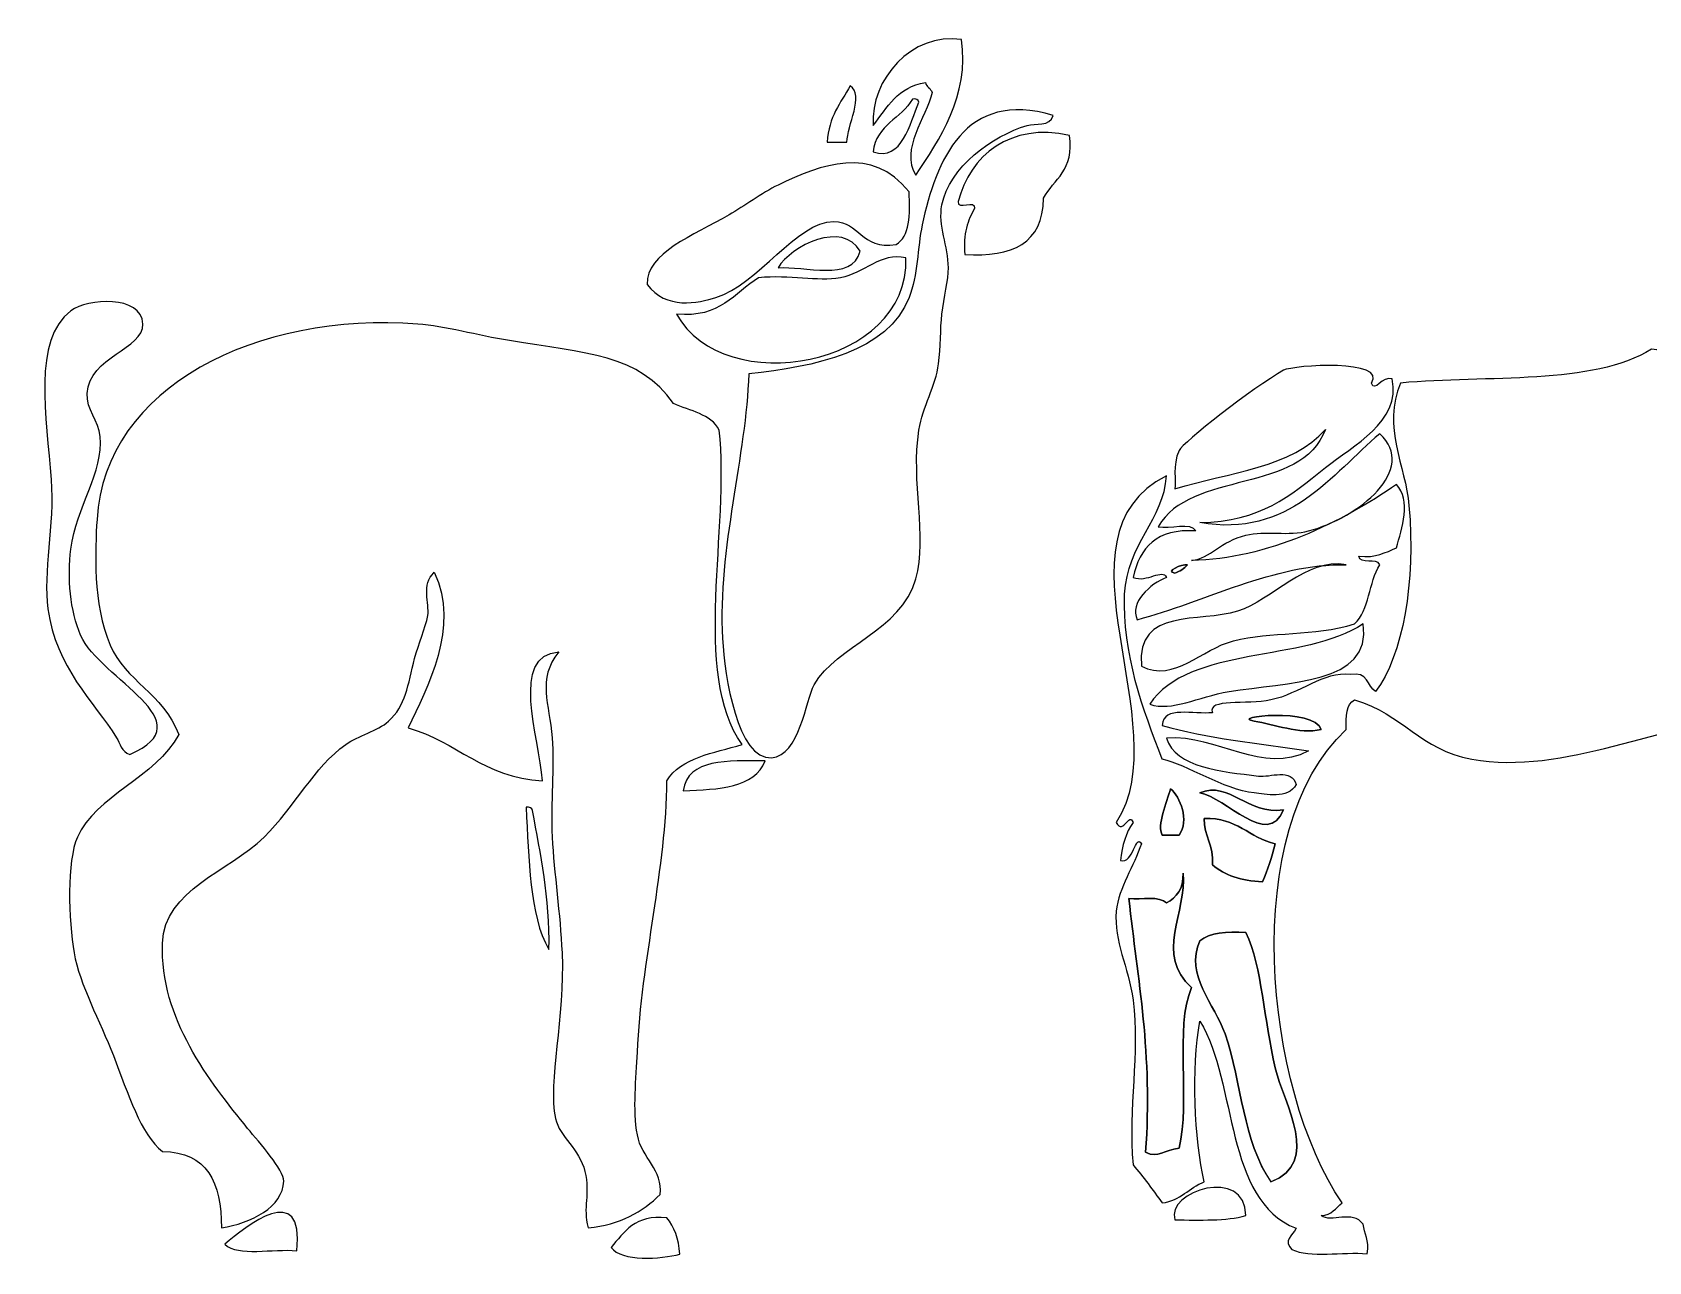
# Model space of a CAD drawing. Header units: centimetres. Extents: x -66 to 65, y -66 to 66.
# Drawn here: x 50.11 to 57.06, y -25.13 to -19.84 of the extents above; entities that cross this region are included whole.
import ezdxf

# ---------------------------------------------------------------- set-up
doc = ezdxf.new("R2010")
doc.units = ezdxf.units.CM
doc.header["$MEASUREMENT"] = 0
doc.layers.add('Layer 1', color=7, linetype='Continuous')

msp = doc.modelspace()

# ---------------------------------------------------------------- linework, layer by layer
at = {"layer": 'Layer 1'}
for points, knots in [([(54.10739, -19.87406), (54.14269, -20.11584), (54.01148, -20.30721), (53.9102, -20.45781), (53.9102, -20.45781), (53.84069, -20.34351), (53.95703, -20.21241), (53.98053, -20.10187), (53.98053, -20.10187), (53.97556, -20.08316), (53.95574, -20.07951), (53.95235, -20.05917), (53.95235, -20.05917), (53.83395, -20.07703), (53.78712, -20.16736), (53.72706, -20.24427), (53.72706, -20.24427), (53.71506, -20.04551), (53.89199, -19.84347), (54.10739, -19.87406)], [0, 0, 0, 0, 0.1666667, 0.1666667, 0.1666667, 0.1666667, 0.3333333, 0.3333333, 0.3333333, 0.3333333, 0.5, 0.5, 0.5, 0.5, 0.6666667, 0.6666667, 0.6666667, 0.6666667, 1, 1, 1, 1]), ([(54.50177, -20.20153), (54.48849, -20.24995), (54.42361, -20.23402), (54.38906, -20.24426), (54.38906, -20.24426), (54.24095, -20.28802), (54.05441, -20.42341), (54.02277, -20.58592), (54.02277, -20.58592), (54.00568, -20.67453), (54.05021, -20.76293), (54.05092, -20.8564), (54.05092, -20.8564), (54.05145, -20.90958), (54.03094, -20.98282), (54.02277, -21.05576), (54.02277, -21.05576), (54.01581, -21.11894), (54.0179, -21.19874), (54.00875, -21.26933), (54.00875, -21.26933), (53.99631, -21.36477), (53.94054, -21.45279), (53.92427, -21.5541), (53.92427, -21.5541), (53.88837, -21.77691), (53.96279, -22.00913), (53.91019, -22.19482), (53.91019, -22.19482), (53.84616, -22.42027), (53.57171, -22.47806), (53.47355, -22.65038), (53.47355, -22.65038), (53.43651, -22.7152), (53.41217, -22.95608), (53.29033, -22.96359), (53.29033, -22.96359), (53.14362, -22.97272), (53.08827, -22.61574), (53.07909, -22.45109), (53.07909, -22.45109), (53.0575, -22.06398), (53.18215, -21.65956), (53.19186, -21.31203), (53.19186, -21.31203), (53.47563, -21.28332), (53.79093, -21.21771), (53.88195, -20.98458), (53.88195, -20.98458), (53.91912, -20.88949), (53.91759, -20.76931), (53.93833, -20.67137), (53.93833, -20.67137), (53.99663, -20.39655), (54.12173, -20.08588), (54.50177, -20.20153)], [0, 0, 0, 0, 0.0666667, 0.0666667, 0.0666667, 0.0666667, 0.1333333, 0.1333333, 0.1333333, 0.1333333, 0.2, 0.2, 0.2, 0.2, 0.2666667, 0.2666667, 0.2666667, 0.2666667, 0.3333333, 0.3333333, 0.3333333, 0.3333333, 0.4, 0.4, 0.4, 0.4, 0.4666667, 0.4666667, 0.4666667, 0.4666667, 0.5333333, 0.5333333, 0.5333333, 0.5333333, 0.6, 0.6, 0.6, 0.6, 0.6666667, 0.6666667, 0.6666667, 0.6666667, 0.7333333, 0.7333333, 0.7333333, 0.7333333, 0.8, 0.8, 0.8, 0.8, 0.8666667, 0.8666667, 0.8666667, 0.8666667, 1, 1, 1, 1]), ([(53.62844, -20.07339), (53.69048, -20.11255), (53.61466, -20.24569), (53.61434, -20.31543), (53.61434, -20.31543), (53.58616, -20.31543), (53.55796, -20.31543), (53.52986, -20.31543), (53.52986, -20.31543), (53.53528, -20.20709), (53.58753, -20.14599), (53.62844, -20.07339)], [0, 0, 0, 0, 0.25, 0.25, 0.25, 0.25, 0.5, 0.5, 0.5, 0.5, 1, 1, 1, 1]), ([(53.89609, -20.1303), (53.91244, -20.12797), (53.92117, -20.13348), (53.92427, -20.14456), (53.92427, -20.14456), (53.88368, -20.23629), (53.85304, -20.39845), (53.72705, -20.35811), (53.72705, -20.35811), (53.74054, -20.23889), (53.84979, -20.2164), (53.89609, -20.1303)], [0, 0, 0, 0, 0.25, 0.25, 0.25, 0.25, 0.5, 0.5, 0.5, 0.5, 1, 1, 1, 1]), ([(54.57221, -20.28696), (54.59298, -20.43616), (54.50524, -20.47548), (54.45944, -20.55744), (54.45944, -20.55744), (54.45939, -20.75201), (54.32477, -20.81038), (54.12149, -20.79948), (54.12149, -20.79948), (54.11323, -20.7105), (54.13416, -20.65089), (54.16377, -20.60012), (54.16377, -20.60012), (54.17007, -20.56056), (54.08691, -20.61131), (54.09331, -20.57168), (54.09331, -20.57168), (54.14252, -20.37409), (54.31733, -20.22944), (54.57221, -20.28696)], [0, 0, 0, 0, 0.1666667, 0.1666667, 0.1666667, 0.1666667, 0.3333333, 0.3333333, 0.3333333, 0.3333333, 0.5, 0.5, 0.5, 0.5, 0.6666667, 0.6666667, 0.6666667, 0.6666667, 1, 1, 1, 1]), ([(59.7016, -21.38827), (59.54986, -21.27511), (59.42194, -21.13771), (59.26985, -21.02471), (59.26985, -21.02471), (59.21016, -21.06315), (59.32385, -21.07747), (59.30586, -21.13377), (59.30586, -21.13377), (59.01977, -21.43857), (58.7052, -21.7144), (58.46036, -22.06098), (58.46036, -22.06098), (58.40586, -22.06156), (58.44298, -21.96959), (58.3885, -21.97007), (58.3885, -21.97007), (58.42115, -22.27603), (58.28592, -22.4119), (58.17265, -22.57009), (58.17265, -22.57009), (58.16995, -23.00136), (58.11865, -23.35048), (58.04671, -23.7337), (58.04671, -23.7337), (58.02843, -23.83183), (57.98877, -23.92671), (57.97472, -24.0245), (57.97472, -24.0245), (57.93728, -24.2862), (58.01724, -24.54176), (57.99282, -24.8427), (57.99282, -24.8427), (57.92339, -24.86347), (57.89043, -24.92102), (57.81288, -24.93364), (57.81288, -24.93364), (57.76354, -24.84405), (57.69662, -24.7723), (57.63307, -24.69723), (57.63307, -24.69723), (57.70856, -24.06702), (57.49977, -23.39974), (57.56105, -22.84271), (57.56105, -22.84271), (57.61563, -22.8361), (57.59841, -22.902), (57.61503, -22.93367), (57.61503, -22.93367), (57.77272, -22.88141), (57.97582, -23.02543), (58.10065, -23.00643), (58.10065, -23.00643), (58.08546, -22.87713), (57.80908, -22.81212), (57.56103, -22.82453), (57.56103, -22.82453), (57.53777, -22.75719), (57.53169, -22.67239), (57.5251, -22.5882), (57.5251, -22.5882), (57.47128, -22.63794), (57.5491, -22.70832), (57.5251, -22.78823), (57.5251, -22.78823), (57.11984, -22.81024), (56.70291, -23.0422), (56.30183, -22.97003), (56.30183, -22.97003), (56.07937, -22.92995), (56.00817, -22.77675), (55.7982, -22.71545), (55.7982, -22.71545), (55.76171, -22.73299), (55.75936, -22.78533), (55.76227, -22.84274), (55.76227, -22.84274), (55.29819, -23.27123), (55.40937, -24.38844), (55.74428, -24.87905), (55.74428, -24.87905), (55.71721, -24.90027), (55.70025, -24.93154), (55.65437, -24.93363), (55.65437, -24.93363), (55.69572, -24.96721), (55.79111, -24.90696), (55.83426, -24.96996), (55.83426, -24.96996), (55.84, -25.01266), (55.86262, -25.03814), (55.8522, -25.09725), (55.8522, -25.09725), (55.74758, -25.08788), (55.60413, -25.11765), (55.52846, -25.07907), (55.52846, -25.07907), (55.48946, -25.04123), (55.53063, -25.02025), (55.54645, -24.98805), (55.54645, -24.98805), (55.2367, -24.86483), (55.29597, -24.36858), (55.13275, -24.09722), (55.13275, -24.09722), (55.0951, -24.29904), (55.10878, -24.60612), (55.15077, -24.78813), (55.15077, -24.78813), (55.08568, -24.81334), (55.04994, -24.86803), (54.97088, -24.87904), (54.97088, -24.87904), (54.92905, -24.82435), (54.89084, -24.76596), (54.84494, -24.7154), (54.84494, -24.7154), (54.82295, -24.46973), (54.87449, -24.2351), (54.84494, -24.00634), (54.84494, -24.00634), (54.82621, -23.86143), (54.76059, -23.75387), (54.773, -23.62455), (54.773, -23.62455), (54.78313, -23.5188), (54.84978, -23.43283), (54.88082, -23.33367), (54.88082, -23.33367), (54.85288, -23.28903), (54.84875, -23.4209), (54.79097, -23.40643), (54.79097, -23.40643), (54.7979, -23.34079), (54.81486, -23.28501), (54.84492, -23.24271), (54.84492, -23.24271), (54.82865, -23.19313), (54.80468, -23.29806), (54.77298, -23.24271), (54.77298, -23.24271), (55.04121, -22.82596), (54.47175, -22.00859), (54.98883, -21.75181), (54.98883, -21.75181), (54.97864, -21.93689), (54.81915, -22.04492), (54.80894, -22.26095), (54.80894, -22.26095), (54.79711, -22.50968), (54.88937, -22.76363), (54.97084, -22.97001), (54.97084, -22.97001), (55.07993, -22.99417), (55.23201, -23.10026), (55.36652, -23.11543), (55.36652, -23.11543), (55.41176, -23.12056), (55.51186, -23.14438), (55.54641, -23.0791), (55.54641, -23.0791), (55.52781, -23.0075), (55.43407, -23.04902), (55.38448, -23.04275), (55.38448, -23.04275), (55.22433, -23.02251), (55.02928, -23.00772), (54.98882, -22.87905), (54.98882, -22.87905), (55.20874, -22.86344), (55.4058, -23.04243), (55.60048, -22.93363), (55.60048, -22.93363), (55.38474, -22.90318), (55.16177, -22.88005), (54.97082, -22.82449), (54.97082, -22.82449), (54.97542, -22.73829), (55.10684, -22.78015), (55.18667, -22.77001), (55.18667, -22.77001), (55.1645, -22.7077), (55.33256, -22.73784), (55.43845, -22.7154), (55.43845, -22.7154), (55.56124, -22.68952), (55.66369, -22.59091), (55.78029, -22.60637), (55.78029, -22.60637), (55.85559, -22.591), (55.85144, -22.65558), (55.88819, -22.6791), (55.88819, -22.6791), (56.00638, -22.52461), (56.06049, -22.20531), (56.03207, -21.87911), (56.03207, -21.87911), (56.01725, -21.70869), (55.9161, -21.54177), (55.99611, -21.35193), (55.99611, -21.35193), (56.36928, -21.31698), (56.82381, -21.36431), (57.07542, -21.20646), (57.07542, -21.20646), (57.14101, -21.20672), (57.15625, -21.25813), (57.20131, -21.27917), (57.20131, -21.27917), (57.16612, -21.24514), (57.19581, -21.21257), (57.20131, -21.17006), (57.20131, -21.17006), (57.71455, -20.8283), (58.40093, -20.66137), (58.9641, -20.37009), (58.9641, -20.37009), (59.04038, -20.41428), (59.11542, -20.45976), (59.19786, -20.49746), (59.19786, -20.49746), (59.1786, -20.64232), (59.11102, -20.901), (59.21598, -21.00652), (59.21598, -21.00652), (59.15534, -20.89833), (59.1828, -20.58107), (59.26988, -20.46103), (59.26988, -20.46103), (59.45308, -20.524), (59.41109, -20.89222), (59.64773, -20.84285), (59.64773, -20.84285), (59.59585, -20.81652), (59.50623, -20.8283), (59.52174, -20.73379), (59.52174, -20.73379), (59.58617, -20.69117), (59.71417, -20.71344), (59.68367, -20.8247), (59.68367, -20.8247), (59.78199, -20.72604), (59.5699, -20.65695), (59.4678, -20.64285), (59.4678, -20.64285), (59.29743, -20.56247), (59.40853, -20.39049), (59.39589, -20.18835), (59.39589, -20.18835), (59.45463, -20.20769), (59.46857, -20.27246), (59.52175, -20.29738), (59.52175, -20.29738), (59.71976, -20.33016), (59.99914, -20.53437), (60.06145, -20.73378), (60.06145, -20.73378), (60.086, -20.81249), (60.05489, -20.91068), (60.07934, -20.98823), (60.07934, -20.98823), (60.10847, -21.08054), (60.25905, -21.17378), (60.25918, -21.26099), (60.25918, -21.26099), (60.25955, -21.35852), (60.15218, -21.43583), (60.07934, -21.44279), (60.07934, -21.44279), (59.96857, -21.45354), (59.83112, -21.30624), (59.7016, -21.38827)], [0, 0, 0, 0, 0.0144928, 0.0144928, 0.0144928, 0.0144928, 0.0289855, 0.0289855, 0.0289855, 0.0289855, 0.0434783, 0.0434783, 0.0434783, 0.0434783, 0.057971, 0.057971, 0.057971, 0.057971, 0.0724638, 0.0724638, 0.0724638, 0.0724638, 0.0869565, 0.0869565, 0.0869565, 0.0869565, 0.1014493, 0.1014493, 0.1014493, 0.1014493, 0.115942, 0.115942, 0.115942, 0.115942, 0.1304348, 0.1304348, 0.1304348, 0.1304348, 0.1449275, 0.1449275, 0.1449275, 0.1449275, 0.1594203, 0.1594203, 0.1594203, 0.1594203, 0.173913, 0.173913, 0.173913, 0.173913, 0.1884058, 0.1884058, 0.1884058, 0.1884058, 0.2028986, 0.2028986, 0.2028986, 0.2028986, 0.2173913, 0.2173913, 0.2173913, 0.2173913, 0.2318841, 0.2318841, 0.2318841, 0.2318841, 0.2463768, 0.2463768, 0.2463768, 0.2463768, 0.2608696, 0.2608696, 0.2608696, 0.2608696, 0.2753623, 0.2753623, 0.2753623, 0.2753623, 0.2898551, 0.2898551, 0.2898551, 0.2898551, 0.3043478, 0.3043478, 0.3043478, 0.3043478, 0.3188406, 0.3188406, 0.3188406, 0.3188406, 0.3333333, 0.3333333, 0.3333333, 0.3333333, 0.3478261, 0.3478261, 0.3478261, 0.3478261, 0.3623188, 0.3623188, 0.3623188, 0.3623188, 0.3768116, 0.3768116, 0.3768116, 0.3768116, 0.3913043, 0.3913043, 0.3913043, 0.3913043, 0.4057971, 0.4057971, 0.4057971, 0.4057971, 0.4202899, 0.4202899, 0.4202899, 0.4202899, 0.4347826, 0.4347826, 0.4347826, 0.4347826, 0.4492754, 0.4492754, 0.4492754, 0.4492754, 0.4637681, 0.4637681, 0.4637681, 0.4637681, 0.4782609, 0.4782609, 0.4782609, 0.4782609, 0.4927536, 0.4927536, 0.4927536, 0.4927536, 0.5072464, 0.5072464, 0.5072464, 0.5072464, 0.5217391, 0.5217391, 0.5217391, 0.5217391, 0.5362319, 0.5362319, 0.5362319, 0.5362319, 0.5507246, 0.5507246, 0.5507246, 0.5507246, 0.5652174, 0.5652174, 0.5652174, 0.5652174, 0.5797101, 0.5797101, 0.5797101, 0.5797101, 0.5942029, 0.5942029, 0.5942029, 0.5942029, 0.6086957, 0.6086957, 0.6086957, 0.6086957, 0.6231884, 0.6231884, 0.6231884, 0.6231884, 0.6376812, 0.6376812, 0.6376812, 0.6376812, 0.6521739, 0.6521739, 0.6521739, 0.6521739, 0.6666667, 0.6666667, 0.6666667, 0.6666667, 0.6811594, 0.6811594, 0.6811594, 0.6811594, 0.6956522, 0.6956522, 0.6956522, 0.6956522, 0.7101449, 0.7101449, 0.7101449, 0.7101449, 0.7246377, 0.7246377, 0.7246377, 0.7246377, 0.7391304, 0.7391304, 0.7391304, 0.7391304, 0.7536232, 0.7536232, 0.7536232, 0.7536232, 0.7681159, 0.7681159, 0.7681159, 0.7681159, 0.7826087, 0.7826087, 0.7826087, 0.7826087, 0.7971014, 0.7971014, 0.7971014, 0.7971014, 0.8115942, 0.8115942, 0.8115942, 0.8115942, 0.826087, 0.826087, 0.826087, 0.826087, 0.8405797, 0.8405797, 0.8405797, 0.8405797, 0.8550725, 0.8550725, 0.8550725, 0.8550725, 0.8695652, 0.8695652, 0.8695652, 0.8695652, 0.884058, 0.884058, 0.884058, 0.884058, 0.8985507, 0.8985507, 0.8985507, 0.8985507, 0.9130435, 0.9130435, 0.9130435, 0.9130435, 0.9275362, 0.9275362, 0.9275362, 0.9275362, 0.942029, 0.942029, 0.942029, 0.942029, 0.9565217, 0.9565217, 0.9565217, 0.9565217, 0.9710145, 0.9710145, 0.9710145, 0.9710145, 1, 1, 1, 1]), ([(53.88191, -20.529), (53.88691, -20.62885), (53.88501, -20.72185), (53.82566, -20.75675), (53.82566, -20.75675), (53.67323, -20.77797), (53.66855, -20.65772), (53.55795, -20.65705), (53.55795, -20.65705), (53.39915, -20.65634), (53.23085, -20.9282), (53.05088, -20.98455), (53.05088, -20.98455), (52.97558, -21.00815), (52.83403, -21.03858), (52.75505, -20.92761), (52.75505, -20.92761), (52.74978, -20.79325), (52.95272, -20.71732), (53.10729, -20.6286), (53.10729, -20.6286), (53.17296, -20.59082), (53.24609, -20.53536), (53.31853, -20.50046), (53.31853, -20.50046), (53.5039, -20.41127), (53.72173, -20.32797), (53.88191, -20.529)], [0, 0, 0, 0, 0.125, 0.125, 0.125, 0.125, 0.25, 0.25, 0.25, 0.25, 0.375, 0.375, 0.375, 0.375, 0.5, 0.5, 0.5, 0.5, 0.625, 0.625, 0.625, 0.625, 0.75, 0.75, 0.75, 0.75, 1, 1, 1, 1]), ([(53.67069, -20.78528), (53.63926, -20.91818), (53.42825, -20.8465), (53.31853, -20.8564), (53.31853, -20.8564), (53.37348, -20.76112), (53.59761, -20.65159), (53.67069, -20.78528)], [0, 0, 0, 0, 0.3333333, 0.3333333, 0.3333333, 0.3333333, 1, 1, 1, 1]), ([(53.86791, -20.81372), (53.88476, -21.28365), (53.08284, -21.4247), (52.88191, -21.05573), (52.88191, -21.05573), (53.06892, -21.07391), (53.1293, -20.96413), (53.23399, -20.89912), (53.23399, -20.89912), (53.36985, -20.88605), (53.4868, -20.91711), (53.58615, -20.89912), (53.58615, -20.89912), (53.68762, -20.88077), (53.7579, -20.78935), (53.86791, -20.81372)], [0, 0, 0, 0, 0.2, 0.2, 0.2, 0.2, 0.4, 0.4, 0.4, 0.4, 0.6, 0.6, 0.6, 0.6, 1, 1, 1, 1]), ([(50.52945, -22.94939), (50.49402, -22.93942), (50.48698, -22.90015), (50.47307, -22.87814), (50.47307, -22.87814), (50.37417, -22.72135), (50.21179, -22.57607), (50.17727, -22.32294), (50.17727, -22.32294), (50.15613, -22.16789), (50.2059, -21.96181), (50.1914, -21.76769), (50.1914, -21.76769), (50.17132, -21.50057), (50.11036, -21.1641), (50.27586, -21.04157), (50.27586, -21.04157), (50.34814, -20.9881), (50.58045, -20.97111), (50.58582, -21.09856), (50.58582, -21.09856), (50.59027, -21.20672), (50.35516, -21.23662), (50.34632, -21.39749), (50.34632, -21.39749), (50.34267, -21.46419), (50.39601, -21.516), (50.40265, -21.58262), (50.40265, -21.58262), (50.41792, -21.73587), (50.2988, -21.8844), (50.27586, -22.06665), (50.27586, -22.06665), (50.26073, -22.18738), (50.27316, -22.3342), (50.31811, -22.43686), (50.31811, -22.43686), (50.40213, -22.62839), (50.8605, -22.80826), (50.52945, -22.94939)], [0, 0, 0, 0, 0.0909091, 0.0909091, 0.0909091, 0.0909091, 0.1818182, 0.1818182, 0.1818182, 0.1818182, 0.2727273, 0.2727273, 0.2727273, 0.2727273, 0.3636364, 0.3636364, 0.3636364, 0.3636364, 0.4545455, 0.4545455, 0.4545455, 0.4545455, 0.5454545, 0.5454545, 0.5454545, 0.5454545, 0.6363636, 0.6363636, 0.6363636, 0.6363636, 0.7272727, 0.7272727, 0.7272727, 0.7272727, 0.8181818, 0.8181818, 0.8181818, 0.8181818, 1, 1, 1, 1]), ([(53.16351, -22.90666), (53.04098, -22.94415), (52.89969, -22.96265), (52.83961, -23.06327), (52.83961, -23.06327), (52.83887, -23.42969), (52.73031, -23.84138), (52.71287, -24.23072), (52.71287, -24.23072), (52.70784, -24.34182), (52.69281, -24.47824), (52.71287, -24.58664), (52.71287, -24.58664), (52.73086, -24.68448), (52.82384, -24.73859), (52.81151, -24.84294), (52.81151, -24.84294), (52.73661, -24.91464), (52.63784, -24.97478), (52.5015, -24.98534), (52.5015, -24.98534), (52.47647, -24.89599), (52.51097, -24.84268), (52.48745, -24.74327), (52.48745, -24.74327), (52.46456, -24.64643), (52.37778, -24.59579), (52.36074, -24.51549), (52.36074, -24.51549), (52.32735, -24.3588), (52.4009, -24.07985), (52.38887, -23.80368), (52.38887, -23.80368), (52.38159, -23.63503), (52.3545, -23.4621), (52.34664, -23.30534), (52.34664, -23.30534), (52.33902, -23.15508), (52.35603, -23.0035), (52.34664, -22.87817), (52.34664, -22.87817), (52.33532, -22.72831), (52.27904, -22.62978), (52.37482, -22.50799), (52.37482, -22.50799), (52.16257, -22.52474), (52.29182, -22.87269), (52.30436, -23.0633), (52.30436, -23.0633), (52.05052, -23.04936), (51.93688, -22.89368), (51.7268, -22.83555), (51.7268, -22.83555), (51.80858, -22.66302), (51.95064, -22.40126), (51.83954, -22.16631), (51.83954, -22.16631), (51.78218, -22.2183), (51.81991, -22.30109), (51.81131, -22.35141), (51.81131, -22.35141), (51.80157, -22.40867), (51.77146, -22.47256), (51.75495, -22.53651), (51.75495, -22.53651), (51.72542, -22.65147), (51.71614, -22.74053), (51.64226, -22.80702), (51.64226, -22.80702), (51.59516, -22.84946), (51.51298, -22.86859), (51.45909, -22.90672), (51.45909, -22.90672), (51.31963, -23.00541), (51.24316, -23.17273), (51.10698, -23.30534), (51.10698, -23.30534), (50.95394, -23.45446), (50.67875, -23.53077), (50.67031, -23.76095), (50.67031, -23.76095), (50.6583, -24.08692), (50.87303, -24.35616), (51.03657, -24.55825), (51.03657, -24.55825), (51.08835, -24.62239), (51.19257, -24.73605), (51.19151, -24.786), (51.19151, -24.786), (51.18921, -24.89496), (51.05194, -24.96737), (50.92383, -24.98536), (50.92383, -24.98536), (50.92372, -24.79089), (50.86216, -24.65852), (50.67031, -24.65791), (50.67031, -24.65791), (50.57622, -24.58346), (50.52362, -24.41116), (50.45907, -24.245), (50.45907, -24.245), (50.40168, -24.09749), (50.3136, -23.9379), (50.29005, -23.80367), (50.29005, -23.80367), (50.26515, -23.66222), (50.25904, -23.40769), (50.3041, -23.30533), (50.3041, -23.30533), (50.38162, -23.12912), (50.64081, -23.04964), (50.74074, -22.86393), (50.74074, -22.86393), (50.67139, -22.68539), (50.51129, -22.63477), (50.44491, -22.47957), (50.44491, -22.47957), (50.36948, -22.30301), (50.38043, -22.07013), (50.38858, -21.93858), (50.38858, -21.93858), (50.42403, -21.36613), (51.07655, -21.04537), (51.76912, -21.09858), (51.76912, -21.09858), (51.88228, -21.10726), (52.02688, -21.14734), (52.16343, -21.1697), (52.16343, -21.1697), (52.48741, -21.22272), (52.72374, -21.22891), (52.86778, -21.44021), (52.86778, -21.44021), (52.93951, -21.47217), (53.02947, -21.48556), (53.06495, -21.55417), (53.06495, -21.55417), (53.11268, -21.97323), (52.94605, -22.60413), (53.16351, -22.90666)], [0, 0, 0, 0, 0.0277778, 0.0277778, 0.0277778, 0.0277778, 0.0555556, 0.0555556, 0.0555556, 0.0555556, 0.0833333, 0.0833333, 0.0833333, 0.0833333, 0.1111111, 0.1111111, 0.1111111, 0.1111111, 0.1388889, 0.1388889, 0.1388889, 0.1388889, 0.1666667, 0.1666667, 0.1666667, 0.1666667, 0.1944444, 0.1944444, 0.1944444, 0.1944444, 0.2222222, 0.2222222, 0.2222222, 0.2222222, 0.25, 0.25, 0.25, 0.25, 0.2777778, 0.2777778, 0.2777778, 0.2777778, 0.3055556, 0.3055556, 0.3055556, 0.3055556, 0.3333333, 0.3333333, 0.3333333, 0.3333333, 0.3611111, 0.3611111, 0.3611111, 0.3611111, 0.3888889, 0.3888889, 0.3888889, 0.3888889, 0.4166667, 0.4166667, 0.4166667, 0.4166667, 0.4444444, 0.4444444, 0.4444444, 0.4444444, 0.4722222, 0.4722222, 0.4722222, 0.4722222, 0.5, 0.5, 0.5, 0.5, 0.5277778, 0.5277778, 0.5277778, 0.5277778, 0.5555556, 0.5555556, 0.5555556, 0.5555556, 0.5833333, 0.5833333, 0.5833333, 0.5833333, 0.6111111, 0.6111111, 0.6111111, 0.6111111, 0.6388889, 0.6388889, 0.6388889, 0.6388889, 0.6666667, 0.6666667, 0.6666667, 0.6666667, 0.6944444, 0.6944444, 0.6944444, 0.6944444, 0.7222222, 0.7222222, 0.7222222, 0.7222222, 0.75, 0.75, 0.75, 0.75, 0.7777778, 0.7777778, 0.7777778, 0.7777778, 0.8055556, 0.8055556, 0.8055556, 0.8055556, 0.8333333, 0.8333333, 0.8333333, 0.8333333, 0.8611111, 0.8611111, 0.8611111, 0.8611111, 0.8888889, 0.8888889, 0.8888889, 0.8888889, 0.9166667, 0.9166667, 0.9166667, 0.9166667, 0.9444444, 0.9444444, 0.9444444, 0.9444444, 1, 1, 1, 1]), ([(55.96013, -21.33379), (55.99707, -21.52045), (55.79188, -21.61973), (55.67232, -21.71558), (55.67232, -21.71558), (55.51862, -21.83888), (55.39448, -21.94767), (55.1327, -21.95196), (55.1327, -21.95196), (55.51373, -22.02197), (55.70386, -21.74151), (55.90608, -21.57011), (55.90608, -21.57011), (56.07295, -21.72325), (55.81604, -21.93087), (55.60046, -21.98831), (55.60046, -21.98831), (55.51643, -22.01069), (55.41216, -21.98662), (55.33053, -22.00649), (55.33053, -22.00649), (55.22194, -22.03295), (55.17876, -22.10587), (55.09674, -22.1156), (55.09674, -22.1156), (55.4217, -22.11073), (55.74724, -21.94904), (55.97807, -21.78834), (55.97807, -21.78834), (56.04181, -21.8561), (56.00117, -21.97918), (55.97807, -22.06102), (55.97807, -22.06102), (55.93142, -22.08055), (55.88988, -22.10518), (55.8162, -22.09743), (55.8162, -22.09743), (55.82086, -22.13516), (55.89518, -22.10235), (55.90608, -22.13373), (55.90608, -22.13373), (55.8598, -22.20816), (55.86031, -22.32976), (55.79818, -22.38834), (55.79818, -22.38834), (55.62046, -22.44284), (55.43917, -22.41903), (55.27663, -22.46099), (55.27663, -22.46099), (55.13788, -22.49687), (55.02512, -22.64133), (54.88076, -22.57013), (54.88076, -22.57013), (54.86176, -22.31483), (55.13, -22.3859), (55.29457, -22.33375), (55.29457, -22.33375), (55.44562, -22.28586), (55.58635, -22.10306), (55.76225, -22.1337), (55.76225, -22.1337), (55.4506, -22.12796), (55.15331, -22.29401), (54.86288, -22.37016), (54.86288, -22.37016), (54.82814, -22.29708), (54.91971, -22.21488), (54.98882, -22.18834), (54.98882, -22.18834), (54.97048, -22.14778), (54.90608, -22.21205), (54.84491, -22.18834), (54.84491, -22.18834), (54.8742, -22.06044), (54.94722, -21.97657), (55.11476, -21.98831), (55.11476, -21.98831), (55.09558, -21.94703), (55.00165, -21.98132), (54.95291, -21.97011), (54.95291, -21.97011), (55.09031, -21.7273), (55.57055, -21.83086), (55.67231, -21.55196), (55.67231, -21.55196), (55.53343, -21.7146), (55.25567, -21.73682), (55.02477, -21.80646), (55.02477, -21.80646), (55.03078, -21.77963), (55.01437, -21.7038), (55.04281, -21.64284), (55.04281, -21.64284), (55.0589, -21.60807), (55.35986, -21.37095), (55.49244, -21.2974), (55.49244, -21.2974), (55.53419, -21.27425), (55.94279, -21.24856), (55.87021, -21.35198), (55.87021, -21.35198), (55.88266, -21.39734), (55.91822, -21.31826), (55.96013, -21.33379)], [0, 0, 0, 0, 0.037037, 0.037037, 0.037037, 0.037037, 0.0740741, 0.0740741, 0.0740741, 0.0740741, 0.1111111, 0.1111111, 0.1111111, 0.1111111, 0.1481481, 0.1481481, 0.1481481, 0.1481481, 0.1851852, 0.1851852, 0.1851852, 0.1851852, 0.2222222, 0.2222222, 0.2222222, 0.2222222, 0.2592593, 0.2592593, 0.2592593, 0.2592593, 0.2962963, 0.2962963, 0.2962963, 0.2962963, 0.3333333, 0.3333333, 0.3333333, 0.3333333, 0.3703704, 0.3703704, 0.3703704, 0.3703704, 0.4074074, 0.4074074, 0.4074074, 0.4074074, 0.4444444, 0.4444444, 0.4444444, 0.4444444, 0.4814815, 0.4814815, 0.4814815, 0.4814815, 0.5185185, 0.5185185, 0.5185185, 0.5185185, 0.5555556, 0.5555556, 0.5555556, 0.5555556, 0.5925926, 0.5925926, 0.5925926, 0.5925926, 0.6296296, 0.6296296, 0.6296296, 0.6296296, 0.6666667, 0.6666667, 0.6666667, 0.6666667, 0.7037037, 0.7037037, 0.7037037, 0.7037037, 0.7407407, 0.7407407, 0.7407407, 0.7407407, 0.7777778, 0.7777778, 0.7777778, 0.7777778, 0.8148148, 0.8148148, 0.8148148, 0.8148148, 0.8518519, 0.8518519, 0.8518519, 0.8518519, 0.8888889, 0.8888889, 0.8888889, 0.8888889, 0.9259259, 0.9259259, 0.9259259, 0.9259259, 1, 1, 1, 1]), ([(55.0248, -22.17014), (55.04605, -22.16128), (55.06552, -22.15075), (55.07875, -22.13368), (55.07875, -22.13368), (55.05467, -22.13092), (54.97964, -22.16228), (55.0248, -22.17014)], [0, 0, 0, 0, 0.3333333, 0.3333333, 0.3333333, 0.3333333, 1, 1, 1, 1]), ([(54.91685, -22.73372), (55.08565, -22.48014), (55.58106, -22.55658), (55.83427, -22.38828), (55.83427, -22.38828), (55.87695, -22.64887), (55.50391, -22.63744), (55.25864, -22.67914), (55.25864, -22.67914), (55.12177, -22.70242), (55.01305, -22.76587), (54.91685, -22.73372)], [0, 0, 0, 0, 0.25, 0.25, 0.25, 0.25, 0.5, 0.5, 0.5, 0.5, 1, 1, 1, 1]), ([(55.36654, -22.80643), (55.44975, -22.81929), (55.56114, -22.86358), (55.65438, -22.84273), (55.65438, -22.84273), (55.62527, -22.74661), (55.2516, -22.78863), (55.36654, -22.80643)], [0, 0, 0, 0, 0.3333333, 0.3333333, 0.3333333, 0.3333333, 1, 1, 1, 1]), ([(53.26217, -22.97783), (53.21732, -23.09385), (53.06379, -23.10004), (52.91004, -23.10594), (52.91004, -23.10594), (52.93055, -22.96534), (53.10176, -22.97701), (53.26217, -22.97783)], [0, 0, 0, 0, 0.3333333, 0.3333333, 0.3333333, 0.3333333, 1, 1, 1, 1]), ([(55.49245, -23.18825), (55.33706, -23.21177), (55.25898, -23.06093), (55.1327, -23.11544), (55.1327, -23.11544), (55.24509, -23.13224), (55.42213, -23.35711), (55.49245, -23.18825)], [0, 0, 0, 0, 0.3333333, 0.3333333, 0.3333333, 0.3333333, 1, 1, 1, 1]), ([(54.97085, -23.29731), (54.99487, -23.29731), (55.01885, -23.29731), (55.04284, -23.29731), (55.04284, -23.29731), (55.0898, -23.23214), (55.04699, -23.13189), (55.00683, -23.09726), (55.00683, -23.09726), (54.99064, -23.15605), (54.94606, -23.25453), (54.97085, -23.29731)], [0, 0, 0, 0, 0.25, 0.25, 0.25, 0.25, 0.5, 0.5, 0.5, 0.5, 1, 1, 1, 1]), ([(52.23392, -23.17711), (52.25027, -23.17478), (52.2589, -23.18031), (52.26205, -23.19137), (52.26205, -23.19137), (52.29634, -23.37983), (52.33695, -23.56181), (52.33251, -23.78933), (52.33251, -23.78933), (52.24602, -23.63953), (52.24832, -23.39984), (52.23392, -23.17711)], [0, 0, 0, 0, 0.25, 0.25, 0.25, 0.25, 0.5, 0.5, 0.5, 0.5, 1, 1, 1, 1]), ([(55.1867, -23.4246), (55.23946, -23.4682), (55.30859, -23.49519), (55.40257, -23.49728), (55.40257, -23.49728), (55.42395, -23.44627), (55.443, -23.39277), (55.45649, -23.33366), (55.45649, -23.33366), (55.34325, -23.30866), (55.29316, -23.21989), (55.15071, -23.22455), (55.15071, -23.22455), (55.15077, -23.30327), (55.19242, -23.33994), (55.1867, -23.4246)], [0, 0, 0, 0, 0.2, 0.2, 0.2, 0.2, 0.4, 0.4, 0.4, 0.4, 0.6, 0.6, 0.6, 0.6, 1, 1, 1, 1]), ([(54.98882, -23.58822), (54.959, -23.55782), (54.88325, -23.57369), (54.82689, -23.56999), (54.82689, -23.56999), (54.86557, -23.91876), (54.93026, -24.24129), (54.89891, -24.66084), (54.89891, -24.66084), (54.95572, -24.68931), (54.97786, -24.65084), (55.04282, -24.64266), (55.04282, -24.64266), (55.0932, -24.44512), (55.0225, -24.12529), (55.09677, -23.95181), (55.09677, -23.95181), (54.93709, -23.81603), (55.0773, -23.62309), (55.06081, -23.46095), (55.06081, -23.46095), (55.062, -23.52882), (55.03195, -23.56507), (54.98882, -23.58822)], [0, 0, 0, 0, 0.1428571, 0.1428571, 0.1428571, 0.1428571, 0.2857143, 0.2857143, 0.2857143, 0.2857143, 0.4285714, 0.4285714, 0.4285714, 0.4285714, 0.5714286, 0.5714286, 0.5714286, 0.5714286, 0.7142857, 0.7142857, 0.7142857, 0.7142857, 1, 1, 1, 1]), ([(55.13273, -23.75184), (55.06645, -23.89985), (55.19755, -24.02502), (55.24068, -24.15176), (55.24068, -24.15176), (55.31363, -24.36639), (55.31656, -24.61121), (55.43848, -24.78814), (55.43848, -24.78814), (55.65621, -24.7049), (55.49489, -24.4577), (55.45652, -24.29723), (55.45652, -24.29723), (55.40755, -24.09318), (55.40133, -23.86733), (55.33058, -23.71549), (55.33058, -23.71549), (55.24726, -23.70993), (55.17487, -23.71565), (55.13273, -23.75184)], [0, 0, 0, 0, 0.1666667, 0.1666667, 0.1666667, 0.1666667, 0.3333333, 0.3333333, 0.3333333, 0.3333333, 0.5, 0.5, 0.5, 0.5, 0.6666667, 0.6666667, 0.6666667, 0.6666667, 1, 1, 1, 1]), ([(55.33055, -24.93363), (55.2462, -24.95742), (55.1332, -24.95228), (55.02477, -24.95181), (55.02477, -24.95181), (54.9849, -24.82833), (55.32947, -24.71945), (55.33055, -24.93363)], [0, 0, 0, 0, 0.3333333, 0.3333333, 0.3333333, 0.3333333, 1, 1, 1, 1]), ([(51.24787, -25.08497), (51.1463, -25.07375), (50.99577, -25.11198), (50.93802, -25.0565), (50.93802, -25.0565), (51.02851, -24.98065), (51.28097, -24.77506), (51.24787, -25.08497)], [0, 0, 0, 0, 0.3333333, 0.3333333, 0.3333333, 0.3333333, 1, 1, 1, 1]), ([(52.83961, -24.94265), (52.87229, -24.98078), (52.89015, -25.03385), (52.89594, -25.09926), (52.89594, -25.09926), (52.81352, -25.12101), (52.64519, -25.13159), (52.60011, -25.07074), (52.60011, -25.07074), (52.65562, -25.0034), (52.70343, -24.92839), (52.83961, -24.94265)], [0, 0, 0, 0, 0.25, 0.25, 0.25, 0.25, 0.5, 0.5, 0.5, 0.5, 1, 1, 1, 1])]:
    msp.add_open_spline(points, degree=3, knots=knots, dxfattribs=at)
at = {"layer": 'Layer 1', "color": 7}
for points, knots in [([(55.07875, -22.13368), (55.06552, -22.15075), (55.04605, -22.16128), (55.0248, -22.17014), (55.0248, -22.17014), (54.97964, -22.16228), (55.05467, -22.13092), (55.07875, -22.13368)], [0, 0, 0, 0, 0.3333333, 0.3333333, 0.3333333, 0.3333333, 1, 1, 1, 1]), ([(55.65438, -22.84273), (55.56117, -22.86358), (55.44975, -22.81929), (55.36654, -22.80643), (55.36654, -22.80643), (55.2516, -22.78863), (55.62527, -22.74661), (55.65438, -22.84273)], [0, 0, 0, 0, 0.3333333, 0.3333333, 0.3333333, 0.3333333, 1, 1, 1, 1]), ([(55.13273, -23.11544), (55.25899, -23.06094), (55.33709, -23.21177), (55.49248, -23.18825), (55.49248, -23.18825), (55.42213, -23.35711), (55.24509, -23.13224), (55.13273, -23.11544)], [0, 0, 0, 0, 0.3333333, 0.3333333, 0.3333333, 0.3333333, 1, 1, 1, 1]), ([(55.00681, -23.09729), (55.047, -23.13192), (55.08981, -23.23217), (55.04282, -23.29734), (55.04282, -23.29734), (55.01885, -23.29734), (54.99485, -23.29734), (54.97083, -23.29734), (54.97083, -23.29734), (54.94606, -23.25453), (54.99064, -23.15605), (55.00681, -23.09729)], [0, 0, 0, 0, 0.25, 0.25, 0.25, 0.25, 0.5, 0.5, 0.5, 0.5, 1, 1, 1, 1]), ([(55.15072, -23.22455), (55.29317, -23.21989), (55.34323, -23.30866), (55.4565, -23.33366), (55.4565, -23.33366), (55.44301, -23.39274), (55.42396, -23.44627), (55.40258, -23.49728), (55.40258, -23.49728), (55.3086, -23.49519), (55.23946, -23.4682), (55.18671, -23.4246), (55.18671, -23.4246), (55.19242, -23.33994), (55.15077, -23.30327), (55.15072, -23.22455)], [0, 0, 0, 0, 0.2, 0.2, 0.2, 0.2, 0.4, 0.4, 0.4, 0.4, 0.6, 0.6, 0.6, 0.6, 1, 1, 1, 1]), ([(55.06081, -23.46096), (55.07729, -23.6231), (54.93709, -23.81603), (55.09677, -23.95182), (55.09677, -23.95182), (55.0225, -24.12533), (55.0932, -24.44516), (55.04282, -24.64267), (55.04282, -24.64267), (54.97786, -24.65085), (54.95572, -24.68932), (54.89891, -24.66085), (54.89891, -24.66085), (54.93029, -24.2413), (54.86557, -23.91875), (54.82689, -23.57), (54.82689, -23.57), (54.88325, -23.57373), (54.959, -23.55783), (54.98882, -23.58823), (54.98882, -23.58823), (55.03195, -23.56507), (55.062, -23.52882), (55.06081, -23.46096)], [0, 0, 0, 0, 0.1428571, 0.1428571, 0.1428571, 0.1428571, 0.2857143, 0.2857143, 0.2857143, 0.2857143, 0.4285714, 0.4285714, 0.4285714, 0.4285714, 0.5714286, 0.5714286, 0.5714286, 0.5714286, 0.7142857, 0.7142857, 0.7142857, 0.7142857, 1, 1, 1, 1]), ([(55.33055, -23.71549), (55.4013, -23.86733), (55.40752, -24.09318), (55.45649, -24.29723), (55.45649, -24.29723), (55.49485, -24.45767), (55.65617, -24.7049), (55.43845, -24.78814), (55.43845, -24.78814), (55.31656, -24.61121), (55.31359, -24.36642), (55.24065, -24.15176), (55.24065, -24.15176), (55.19752, -24.02502), (55.06642, -23.89985), (55.1327, -23.75184), (55.1327, -23.75184), (55.17487, -23.71565), (55.24726, -23.70993), (55.33055, -23.71549)], [0, 0, 0, 0, 0.1666667, 0.1666667, 0.1666667, 0.1666667, 0.3333333, 0.3333333, 0.3333333, 0.3333333, 0.5, 0.5, 0.5, 0.5, 0.6666667, 0.6666667, 0.6666667, 0.6666667, 1, 1, 1, 1])]:
    msp.add_open_spline(points, degree=3, knots=knots, dxfattribs=at)

doc.saveas('drawing.dxf')
